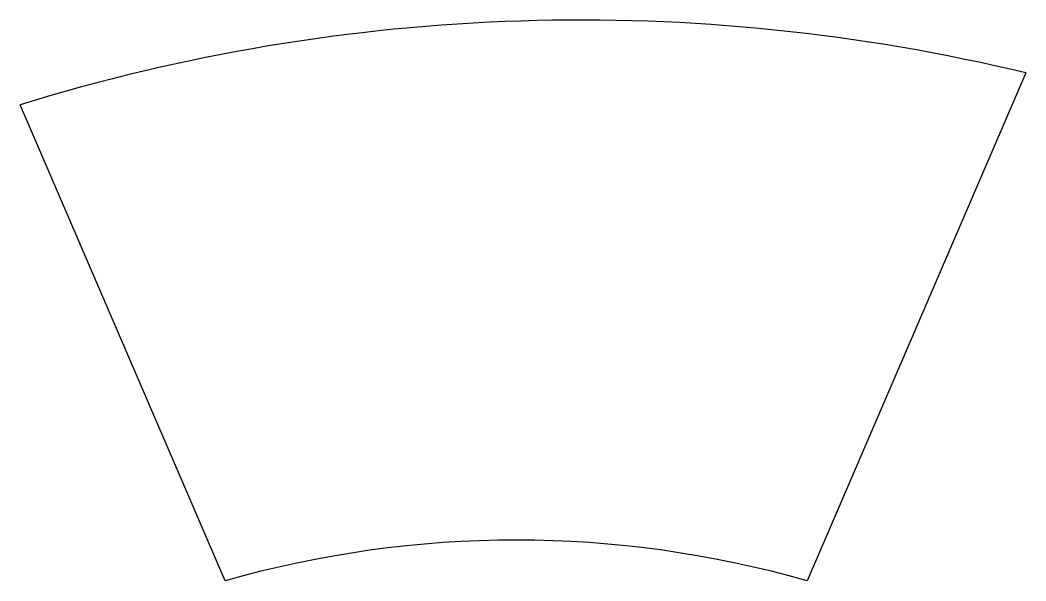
# Model space of a CAD drawing. Header units: inches. Extents: x 636 to 811, y 305 to 402.
import ezdxf

# ---------------------------------------------------------------- set-up
doc = ezdxf.new("R2010")
doc.units = ezdxf.units.IN
doc.header["$MEASUREMENT"] = 0

msp = doc.modelspace()

# ---------------------------------------------------------------- linework, layer by layer
for p, q in [((810.7, 393.25), (772.73, 305.11)), ((671.7, 305.11), (636.12, 387.74))]:
    msp.add_line(p, q)
for centre, radius, start, end in [((733.44, 72.64), 329.79, 76.4518, 107.164), ((722.22, 128.28), 183.91, 74.0578, 105.9422)]:
    msp.add_arc(centre, radius, start, end)

doc.saveas('drawing.dxf')
